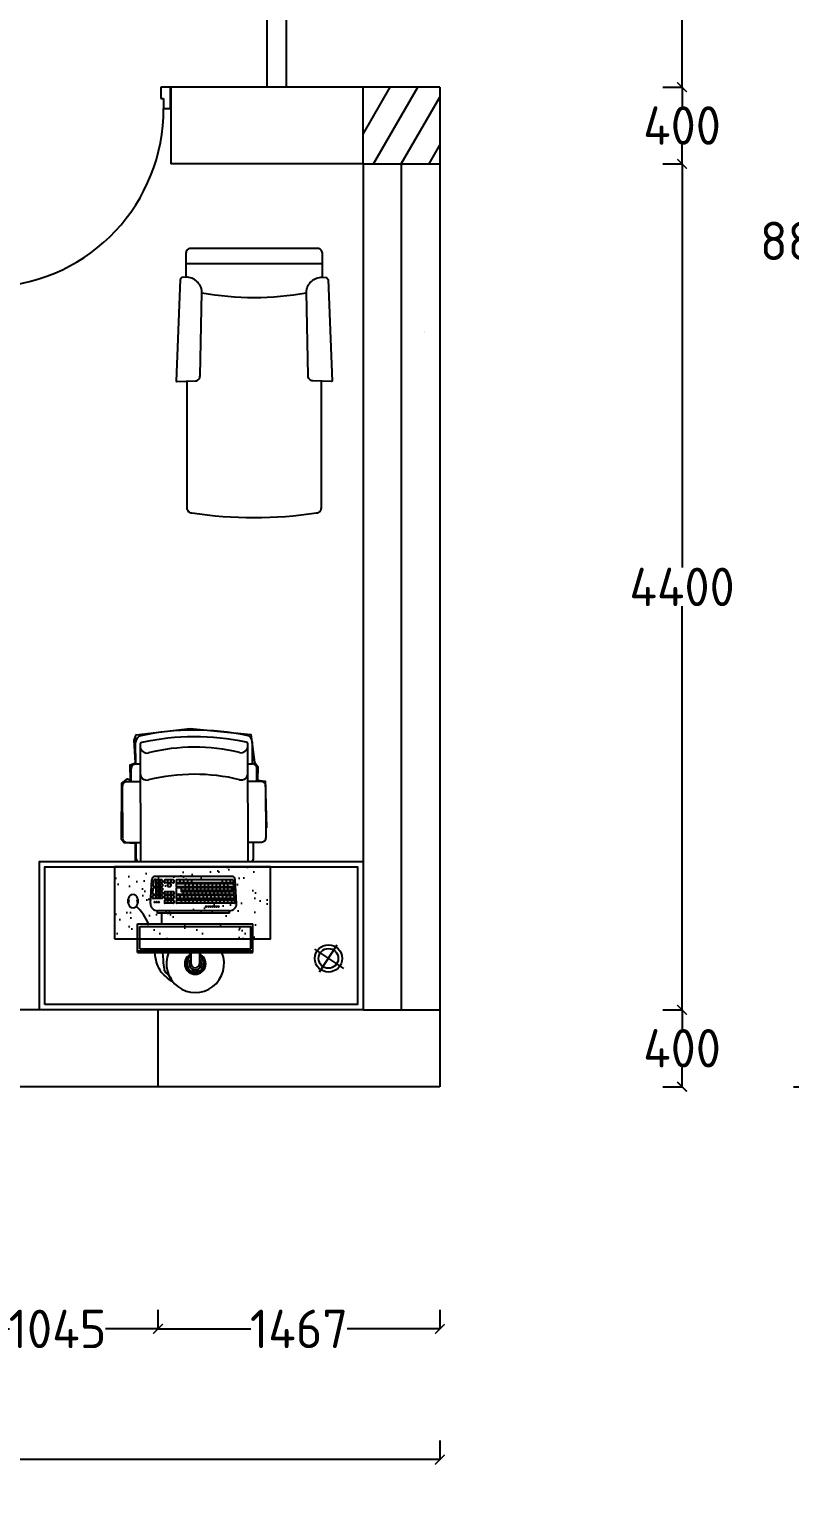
# Model space of a CAD drawing. Header units: inches. Extents: x -59797 to 874375, y -412711 to 5867.
# Drawn here: x -46891 to -42932, y -55829 to -48256 of the extents above; entities that cross this region are included whole.
import ezdxf

# ---------------------------------------------------------------- set-up
doc = ezdxf.new("R2010")
doc.units = ezdxf.units.IN
doc.header["$MEASUREMENT"] = 0
doc.layers.add('freecads.com', color=7, linetype='Continuous')
doc.styles.get("Standard").update_dxf_attribs({"font": 'GOST Common.ttf'})
doc.dimstyles.new('Copy of Standard', dxfattribs={"dimtxt": 120, "dimasz": 50, "dimexe": 0.18, "dimexo": 0.0625, "dimgap": 0.09, "dimtad": 0, "dimtih": 1, "dimtoh": 1, "dimdec": 0, "dimzin": 0, "dimdsep": 46, "dimtxsty": 'Standard', "dimblk": 'ARCHTICK', "dimcen": 0.09, "dimclrd": 250, "dimadec": 0, "dimazin": 0, "dimtfac": 1, "dimtdec": 0, "dimtofl": 0, "dimtmove": 0, "dimatfit": 3, "dimldrblk": 'ARCHTICK', "dimfxl": 100, "dimfxlon": 1, "dimtolj": 1, "dimtzin": 0, "dimarcsym": 0})

# ---------------------------------------------------------------- blocks, each defined once
blk = doc.blocks.new('_ArchTick')
at = {"color": 0, "linetype": 'ByBlock', "const_width": 0.15}
blk.add_lwpolyline([(-0.5, -0.5), (0.5, 0.5)], dxfattribs=at)
blk = doc.blocks.new('*D64')
at = {"color": 0, "lineweight": -2, "transparency": 16777216}
for p, q in [((-43593.5, -53357.8), (-43493.3, -53357.8)), ((-43593.5, -53757.8), (-43493.3, -53757.8))]:
    blk.add_line(p, q, dxfattribs=at)
at = {"color": 250, "lineweight": -2, "transparency": 16777216}
for p, q in [((-43493.5, -53357.8), (-43493.5, -53457.7)), ((-43493.5, -53757.8), (-43493.5, -53657.9))]:
    blk.add_line(p, q, dxfattribs=at)
at = {"layer": 'Defpoints', "color": 0, "transparency": 16777216}
for p in [(-44753.5, -53357.8), (-43493.5, -53357.8), (-44753.5, -53757.8)]:
    blk.add_point(p, dxfattribs=at)
at = {"color": 250, "lineweight": -2, "transparency": 16777216, "xscale": 50, "yscale": 50, "zscale": 50}
for p, rotation in [((-43493.5, -53357.8), 90), ((-43493.5, -53757.8), 270)]:
    blk.add_blockref('_ArchTick', p, dxfattribs=dict(at, rotation=rotation))
at = {"color": 0, "transparency": 16777216, "insert": (-43493.5, -53557.8), "char_height": 200, "attachment_point": 5}
blk.add_mtext('\\A1;400', dxfattribs=at)
blk = doc.blocks.new('*D65')
at = {"color": 0, "lineweight": -2, "transparency": 16777216}
for p, q in [((-43593.5, -48957.8), (-43493.3, -48957.8)), ((-43593.5, -53357.8), (-43493.3, -53357.8))]:
    blk.add_line(p, q, dxfattribs=at)
at = {"color": 250, "lineweight": -2, "transparency": 16777216}
for p, q in [((-43493.5, -48957.8), (-43493.5, -51057.7)), ((-43493.5, -53357.8), (-43493.5, -51257.9))]:
    blk.add_line(p, q, dxfattribs=at)
at = {"layer": 'Defpoints', "color": 0, "transparency": 16777216}
for p in [(-44753.5, -48957.8), (-43493.5, -48957.8), (-44753.5, -53357.8)]:
    blk.add_point(p, dxfattribs=at)
at = {"color": 250, "lineweight": -2, "transparency": 16777216, "xscale": 50, "yscale": 50, "zscale": 50}
for p, rotation in [((-43493.5, -48957.8), 90), ((-43493.5, -53357.8), 270)]:
    blk.add_blockref('_ArchTick', p, dxfattribs=dict(at, rotation=rotation))
at = {"color": 0, "transparency": 16777216, "insert": (-43493.5, -51157.8), "char_height": 200, "attachment_point": 5}
blk.add_mtext('\\A1;4400', dxfattribs=at)
blk = doc.blocks.new('*D66')
at = {"color": 0, "lineweight": -2, "transparency": 16777216}
for p, q in [((-43593.5, -48557.8), (-43493.3, -48557.8)), ((-43593.5, -48957.8), (-43493.3, -48957.8))]:
    blk.add_line(p, q, dxfattribs=at)
at = {"color": 250, "lineweight": -2, "transparency": 16777216}
for p, q in [((-43493.5, -48557.8), (-43493.5, -48657.7)), ((-43493.5, -48957.8), (-43493.5, -48857.9))]:
    blk.add_line(p, q, dxfattribs=at)
at = {"layer": 'Defpoints', "color": 0, "transparency": 16777216}
for p in [(-44753.5, -48557.8), (-43493.5, -48557.8), (-44753.5, -48957.8)]:
    blk.add_point(p, dxfattribs=at)
at = {"color": 250, "lineweight": -2, "transparency": 16777216, "xscale": 50, "yscale": 50, "zscale": 50}
for p, rotation in [((-43493.5, -48557.8), 90), ((-43493.5, -48957.8), 270)]:
    blk.add_blockref('_ArchTick', p, dxfattribs=dict(at, rotation=rotation))
at = {"color": 0, "transparency": 16777216, "insert": (-43493.5, -48757.8), "char_height": 200, "attachment_point": 5}
blk.add_mtext('\\A1;400', dxfattribs=at)
blk = doc.blocks.new('*D67')
at = {"color": 0, "lineweight": -2, "transparency": 16777216}
for p, q in [((-43593.5, -45357.8), (-43493.3, -45357.8)), ((-43593.5, -48557.8), (-43493.3, -48557.8))]:
    blk.add_line(p, q, dxfattribs=at)
at = {"color": 250, "lineweight": -2, "transparency": 16777216}
for p, q in [((-43493.5, -45357.8), (-43493.5, -46857.7)), ((-43493.5, -48557.8), (-43493.5, -47057.9))]:
    blk.add_line(p, q, dxfattribs=at)
at = {"layer": 'Defpoints', "color": 0, "transparency": 16777216}
for p in [(-45553.5, -45357.8), (-43493.5, -45357.8), (-44753.5, -48557.8)]:
    blk.add_point(p, dxfattribs=at)
at = {"color": 250, "lineweight": -2, "transparency": 16777216, "xscale": 50, "yscale": 50, "zscale": 50}
for p, rotation in [((-43493.5, -45357.8), 90), ((-43493.5, -48557.8), 270)]:
    blk.add_blockref('_ArchTick', p, dxfattribs=dict(at, rotation=rotation))
at = {"color": 0, "transparency": 16777216, "insert": (-43493.5, -46957.8), "char_height": 200, "attachment_point": 5}
blk.add_mtext('\\A1;3200', dxfattribs=at)
blk = doc.blocks.new('*D80')
at = {"color": 0, "lineweight": -2, "transparency": 16777216}
for p, q in [((-46220.6, -54917.8), (-46220.6, -55018)), ((-44753.5, -54917.8), (-44753.5, -55018))]:
    blk.add_line(p, q, dxfattribs=at)
at = {"color": 250, "lineweight": -2, "transparency": 16777216}
for p, q in [((-46220.6, -55017.8), (-45737.7, -55017.8)), ((-44753.5, -55017.8), (-45236.4, -55017.8))]:
    blk.add_line(p, q, dxfattribs=at)
at = {"layer": 'Defpoints', "color": 0, "transparency": 16777216}
for p in [(-46220.6, -53757.8), (-44753.5, -53757.8), (-46220.6, -55017.8)]:
    blk.add_point(p, dxfattribs=at)
at = {"color": 250, "lineweight": -2, "transparency": 16777216, "xscale": 50, "yscale": 50, "zscale": 50, "rotation": 180}
blk.add_blockref('_ArchTick', (-46220.6, -55017.8), dxfattribs=at)
at = {"color": 250, "lineweight": -2, "transparency": 16777216, "xscale": 50, "yscale": 50, "zscale": 50}
blk.add_blockref('_ArchTick', (-44753.5, -55017.8), dxfattribs=at)
at = {"color": 0, "transparency": 16777216, "insert": (-45487.1, -55017.8), "char_height": 200, "attachment_point": 5}
blk.add_mtext('\\A1;1467', dxfattribs=at)
blk = doc.blocks.new('*D81')
at = {"color": 0, "lineweight": -2, "transparency": 16777216}
for p, q in [((-47266, -54917.8), (-47266, -55018)), ((-46220.6, -54917.8), (-46220.6, -55018))]:
    blk.add_line(p, q, dxfattribs=at)
at = {"color": 250, "lineweight": -2, "transparency": 16777216}
for p, q in [((-47266, -55017.8), (-46993.4, -55017.8)), ((-46220.6, -55017.8), (-46493.2, -55017.8))]:
    blk.add_line(p, q, dxfattribs=at)
at = {"layer": 'Defpoints', "color": 0, "transparency": 16777216}
for p in [(-47266, -53757.8), (-46220.6, -53757.8), (-47266, -55017.8)]:
    blk.add_point(p, dxfattribs=at)
at = {"color": 250, "lineweight": -2, "transparency": 16777216, "xscale": 50, "yscale": 50, "zscale": 50, "rotation": 180}
blk.add_blockref('_ArchTick', (-47266, -55017.8), dxfattribs=at)
at = {"color": 250, "lineweight": -2, "transparency": 16777216, "xscale": 50, "yscale": 50, "zscale": 50}
blk.add_blockref('_ArchTick', (-46220.6, -55017.8), dxfattribs=at)
at = {"color": 0, "transparency": 16777216, "insert": (-46743.3, -55017.8), "char_height": 200, "attachment_point": 5}
blk.add_mtext('\\A1;1045', dxfattribs=at)
blk = doc.blocks.new('*D85')
at = {"color": 0, "lineweight": -2, "transparency": 16777216}
for p, q in [((-57553.5, -55597.9), (-57553.5, -55698.1)), ((-44753.5, -55597.9), (-44753.5, -55698.1))]:
    blk.add_line(p, q, dxfattribs=at)
at = {"color": 250, "lineweight": -2, "transparency": 16777216}
for p, q in [((-57553.5, -55697.9), (-51463.6, -55697.9)), ((-44753.5, -55697.9), (-50843.4, -55697.9))]:
    blk.add_line(p, q, dxfattribs=at)
at = {"layer": 'Defpoints', "color": 0, "transparency": 16777216}
for p in [(-57553.5, -51257.8), (-44753.5, -53757.8), (-57553.5, -55697.9)]:
    blk.add_point(p, dxfattribs=at)
at = {"color": 250, "lineweight": -2, "transparency": 16777216, "xscale": 50, "yscale": 50, "zscale": 50, "rotation": 180}
blk.add_blockref('_ArchTick', (-57553.5, -55697.9), dxfattribs=at)
at = {"color": 250, "lineweight": -2, "transparency": 16777216, "xscale": 50, "yscale": 50, "zscale": 50}
blk.add_blockref('_ArchTick', (-44753.5, -55697.9), dxfattribs=at)
at = {"color": 0, "transparency": 16777216, "insert": (-51153.5, -55697.9), "char_height": 200, "attachment_point": 5}
blk.add_mtext('\\A1;12800', dxfattribs=at)
blk = doc.blocks.new('*D86')
at = {"color": 0, "lineweight": -2, "transparency": 16777216}
for p, q in [((-42913.3, -44957.8), (-42813.1, -44957.8)), ((-42913.3, -53757.8), (-42813.1, -53757.8))]:
    blk.add_line(p, q, dxfattribs=at)
at = {"color": 250, "lineweight": -2, "transparency": 16777216}
for p, q in [((-42813.3, -44957.8), (-42813.3, -49257.7)), ((-42813.3, -53757.8), (-42813.3, -49457.9))]:
    blk.add_line(p, q, dxfattribs=at)
at = {"layer": 'Defpoints', "color": 0, "transparency": 16777216}
for p in [(-45553.5, -44957.8), (-42813.3, -44957.8), (-44753.5, -53757.8)]:
    blk.add_point(p, dxfattribs=at)
at = {"color": 250, "lineweight": -2, "transparency": 16777216, "xscale": 50, "yscale": 50, "zscale": 50}
for p, rotation in [((-42813.3, -44957.8), 90), ((-42813.3, -53757.8), 270)]:
    blk.add_blockref('_ArchTick', p, dxfattribs=dict(at, rotation=rotation))
at = {"color": 0, "transparency": 16777216, "insert": (-42813.3, -49357.8), "char_height": 200, "attachment_point": 5}
blk.add_mtext('\\A1;8800', dxfattribs=at)

msp = doc.modelspace()

# ---------------------------------------------------------------- hatches: boundary and pattern name
at = {"true_color": 0x636466}
h = msp.add_hatch(dxfattribs=at)
h.set_pattern_fill('ANSI31', color=251, scale=1000, angle=15)
h.set_pattern_definition([(60, (-131655.43, -14201.34), (-108.25318, 62.5), [])])
h.paths.add_polyline_path([(-41239.7, -39303.8), (-41768.7, -39303.8), (-42285, -39303.8), (-42285, -39703.8), (-41239.7, -39703.8)])
h.paths.add_polyline_path([(-48159.5, -53234.2), (-48155.2, -53233), (-48151.8, -53232.6), (-48147.8, -53232.5), (-48143.4, -53232.7), (-48138.9, -53233.3), (-48134.4, -53234.2), (-48130.1, -53235.4), (-48126.1, -53236.9), (-48121, -53239.3), (-48117, -53242.9), (-48116.7, -53246.2), (-48119.1, -53248), (-48121.6, -53249), (-48124.8, -53249.6), (-48128.5, -53249.9), (-48132.7, -53249.8), (-48137.2, -53249.4), (-48141.7, -53248.6), (-48146.2, -53247.6), (-48150.3, -53246.2), (-48155.9, -53243.9), (-48160.7, -53240.4), (-48161.9, -53237)])
edge = h.paths.add_edge_path()
edge.add_arc((-41369.7, -53365.3), 24.6, 180, 204.4618)
edge.add_arc((-41369.7, -53385.7), 24.6, 155.5382, 180)
edge.add_line((-41394.3, -53385.7), (-41394.3, -53365.3))
edge = h.paths.add_edge_path()
edge.add_arc((-41369.7, -53385.7), 24.6, 0, 24.4618)
edge.add_arc((-41369.7, -53365.3), 24.6, 335.5382, 360)
edge.add_line((-41345, -53365.3), (-41345, -53385.7))
h = msp.add_hatch(dxfattribs=at)
h.set_pattern_fill('ANSI31', color=251, scale=1000, angle=15)
h.set_pattern_definition([(60, (-136636.39, -28255.32), (-108.25318, 62.5), [])])
h.paths.add_polyline_path([(-45553.5, -45357.8), (-45553.5, -44957.8), (-46245.9, -44957.8), (-46245.9, -45357.8)])
h.paths.add_polyline_path([(-45153.5, -48957.8), (-44753.5, -48957.8), (-44753.5, -48557.8), (-45153.5, -48557.8)])
h.paths.add_polyline_path([(-49190.1, -53045.8), (-49276.6, -52997.1), (-49284.4, -53011.1), (-49197.9, -53059.7)])
h.paths.add_polyline_path([(-52695.3, -53357.8), (-53253.5, -53357.8), (-53740.6, -53357.8), (-53740.6, -53757.8), (-52695.3, -53757.8)])
h = msp.add_hatch()
h.set_pattern_fill('AR-SAND,_O', color=256, scale=2.806442, angle=146.44649)
h.set_pattern_definition([(37.5, (-46934.81, -52586.02), (-4.49, 137.351), [0, -108.351, 0, -121.182, 0, -115.836]), (7.5, (-46934.81, -52586.02), (126.156, 201.173), [0, -58.4526, 0, -97.6586, 0, -37.424]), (327.5, (-47022.49, -52586.02), (221.987, 0.403), [0, -35.642, 0, -128.3105, 0, -167.5165]), (317.5, (-47022.5, -52586.02), (214.288, 62.564), [0, -17.821, 0, -84.115, 0, -96.233])])
h.paths.add_polyline_path([(-46447.1, -52988.4), (-45634.6, -52988.4), (-45634.6, -52614.1), (-46447.1, -52614.1)])
h = msp.add_hatch()
h.set_pattern_fill('HEX', color=256, scale=27.797916, angle=135, style=0)
h.set_pattern_definition([(135, (-40766.155, -68235.832), (-4.2556694, -4.2556694), [3.4747396, -6.949479]), (255, (-40766.155, -68235.832), (5.8133526, -1.5576831), [3.4747396, -6.949479]), (195, (-40768.612, -68233.375), (1.5576831, -5.8133526), [3.4747396, -6.949479])])
h.paths.add_polyline_path([(-46005.4, -53067.6), (-46005.4, -53080, -3.823416), (-46048.1, -53080), (-46048.1, -53067.6, 4.924372)])

# ---------------------------------------------------------------- linework, layer by layer
for p, q in [((-45553.5, -44957.8), (-45553.5, -48557.8)), ((-45653.5, -45357.8), (-45653.5, -48557.8)), ((-44753.5, -48557.8), (-46205, -48557.8)), ((-46153.5, -48557.8), (-46153.5, -48957.8)), ((-44753.5, -48557.8), (-44753.5, -53757.8)), ((-44753.5, -48557.8), (-44753.5, -48919.9)), ((-45153.5, -48957.8), (-46153.5, -48957.8)), ((-45153.5, -48957.8), (-45153.5, -53357.8)), ((-46336.5, -52080), (-46336.8, -51966.1)), ((-46313.5, -51978.5), (-46311.7, -52586)), ((-45751.2, -52586), (-45753, -51976.9)), ((-45729.3, -52078.2), (-45729.6, -51964.4)), ((-46313.2, -52079.9), (-46336.5, -52080)), ((-45752.7, -52078.3), (-45729.3, -52078.2)), ((-46312.9, -52171.8), (-46383, -52172)), ((-46359.6, -52172), (-46359.8, -52103.4)), ((-45682.3, -52170), (-45752.4, -52170.2)), ((-45705.7, -52170.1), (-45705.9, -52101.5)), ((-46406.2, -52195.5), (-46405.5, -52464)), ((-45658.1, -52461.9), (-45658.9, -52193.3)), ((-46382, -52487.3), (-46312, -52487.1)), ((-46335.3, -52487.2), (-46335.1, -52568.9)), ((-45751.5, -52485.5), (-45681.4, -52485.3)), ((-45723.6, -52567.1), (-45723.9, -52485.4)), ((-46259.2, -52804.1), (-46252.6, -52681.9)), ((-46244.6, -52715.2), (-46242.9, -52684.4)), ((-46199.7, -52682.4), (-46240.9, -52682.4)), ((-45836.7, -52663.6), (-46234.3, -52663.6)), ((-46231.5, -52682.4), (-46231.5, -52717.4)), ((-46199.7, -52697.1), (-46231.5, -52697.1)), ((-46199.7, -52702.7), (-46231.5, -52702.7)), ((-46220.2, -52682.4), (-46220.2, -52697.1)), ((-46220.2, -52702.7), (-46220.2, -52717.4)), ((-46208.9, -52682.4), (-46208.9, -52697.1)), ((-46208.9, -52702.7), (-46208.9, -52717.4)), ((-46197.6, -52684.5), (-46197.6, -52695)), ((-46197.6, -52704.8), (-46197.6, -52715.3)), ((-46187, -52684.5), (-46187, -52695)), ((-46139.6, -52682.4), (-46184.9, -52682.4)), ((-46139.6, -52697.1), (-46184.9, -52697.1)), ((-46170.5, -52682.4), (-46170.5, -52697.1)), ((-46170.5, -52704.8), (-46170.5, -52715.3)), ((-46156.1, -52702.7), (-46168.4, -52702.7)), ((-46154, -52682.4), (-46154, -52697.1)), ((-46154, -52704.8), (-46154, -52715.3)), ((-46137.5, -52684.5), (-46137.5, -52695)), ((-46126.8, -52684.5), (-46126.8, -52695)), ((-46126.8, -52704.8), (-46126.8, -52715.3)), ((-45830.1, -52682.4), (-46124.8, -52682.4)), ((-45829.6, -52697.1), (-46124.8, -52697.1)), ((-45829, -52702.7), (-46124.8, -52702.7)), ((-46107.1, -52682.4), (-46107.1, -52697.1)), ((-46087, -52682.4), (-46087, -52697.1)), ((-46079.3, -52702.7), (-46079.3, -52717.4)), ((-46066.9, -52682.4), (-46066.9, -52697.1)), ((-46059.2, -52702.7), (-46059.2, -52717.4)), ((-46046.9, -52682.4), (-46046.9, -52697.1)), ((-46039.1, -52702.7), (-46039.1, -52717.4)), ((-46019, -52702.7), (-46019, -52717.4)), ((-45998.9, -52702.7), (-45998.9, -52717.4)), ((-45978.9, -52702.7), (-45978.9, -52717.4)), ((-45958.8, -52702.7), (-45958.8, -52717.4)), ((-45938.7, -52702.7), (-45938.7, -52717.4)), ((-45918.6, -52702.7), (-45918.6, -52717.4)), ((-45898.5, -52702.7), (-45898.5, -52717.4)), ((-45886.2, -52682.4), (-45886.2, -52697.1)), ((-45878.5, -52702.7), (-45878.5, -52717.4)), ((-45866.1, -52682.4), (-45866.1, -52697.1)), ((-45858.4, -52702.7), (-45858.4, -52717.4)), ((-45845.8, -52682.4), (-45845.8, -52697.1)), ((-45827.5, -52694.9), (-45828.1, -52684.4)), ((-45826.4, -52715.2), (-45827, -52704.7)), ((-45811.8, -52804.1), (-45818.4, -52681.9)), ((-46375.3, -52802.8), (-46375.3, -52782.4)), ((-46326, -52782.4), (-46326, -52802.8)), ((-46247.9, -52776.1), (-46247.3, -52765.6)), ((-46246.8, -52755.8), (-46245.1, -52725)), ((-46199.7, -52778.3), (-46245.8, -52778.3)), ((-46199.7, -52763.6), (-46245.3, -52763.6)), ((-46199.7, -52758), (-46244.7, -52758)), ((-46199.7, -52723), (-46243.1, -52723)), ((-46199.7, -52717.4), (-46242.5, -52717.4)), ((-46231.5, -52723), (-46231.5, -52758)), ((-46199.7, -52737.7), (-46231.5, -52737.7)), ((-46199.7, -52743.3), (-46231.5, -52743.3)), ((-46231.5, -52763.6), (-46231.5, -52778.3)), ((-46220.2, -52723), (-46220.2, -52737.7)), ((-46220.2, -52743.3), (-46220.2, -52758)), ((-46220.2, -52763.6), (-46220.2, -52778.3)), ((-46208.9, -52723), (-46208.9, -52737.7)), ((-46208.9, -52743.3), (-46208.9, -52758)), ((-46208.9, -52763.6), (-46208.9, -52778.3)), ((-46197.6, -52725.1), (-46197.6, -52735.6)), ((-46197.6, -52745.4), (-46197.6, -52755.9)), ((-46197.6, -52765.7), (-46197.6, -52776.2)), ((-46187, -52745.4), (-46187, -52755.9)), ((-46187, -52765.7), (-46187, -52776.2)), ((-46139.6, -52743.3), (-46184.9, -52743.3)), ((-46139.6, -52758), (-46184.9, -52758)), ((-46139.6, -52763.6), (-46184.9, -52763.6)), ((-46139.6, -52778.3), (-46184.9, -52778.3)), ((-46170.5, -52743.3), (-46170.5, -52758)), ((-46170.5, -52763.6), (-46170.5, -52778.3)), ((-46156.1, -52717.4), (-46168.4, -52717.4)), ((-46154, -52743.3), (-46154, -52758)), ((-46154, -52763.6), (-46154, -52778.3)), ((-46137.5, -52745.4), (-46137.5, -52755.9)), ((-46137.5, -52765.7), (-46137.5, -52776.2)), ((-46126.8, -52725.1), (-46126.8, -52755.9)), ((-46126.8, -52765.7), (-46126.8, -52776.2)), ((-45828.5, -52717.4), (-46124.8, -52717.4)), ((-45827.9, -52723), (-46124.8, -52723)), ((-45826.3, -52758), (-46124.8, -52758)), ((-45825.7, -52763.6), (-46124.8, -52763.6)), ((-45825.2, -52778.3), (-46124.8, -52778.3)), ((-46106.6, -52763.6), (-46106.6, -52778.3)), ((-46099.3, -52723), (-46099.3, -52743.3)), ((-45827.4, -52737.7), (-46099.3, -52737.7)), ((-45826.8, -52743.3), (-46099.3, -52743.3)), ((-46088.8, -52743.3), (-46088.8, -52758)), ((-46086.5, -52763.6), (-46086.5, -52778.3)), ((-46079.3, -52723), (-46079.3, -52737.7)), ((-46071.3, -52743.3), (-46071.3, -52758)), ((-46066.5, -52763.6), (-46066.5, -52778.3)), ((-46059.2, -52723), (-46059.2, -52737.7)), ((-46051.3, -52743.3), (-46051.3, -52758)), ((-46046.4, -52763.6), (-46046.4, -52778.3)), ((-46039.1, -52723), (-46039.1, -52737.7)), ((-46031.2, -52743.3), (-46031.2, -52758)), ((-46026.3, -52763.6), (-46026.3, -52778.3)), ((-46019, -52723), (-46019, -52737.7)), ((-46011.1, -52743.3), (-46011.1, -52758)), ((-46006.2, -52763.6), (-46006.2, -52778.3)), ((-45998.9, -52723), (-45998.9, -52737.7)), ((-45991, -52743.3), (-45991, -52758)), ((-45986.1, -52763.6), (-45986.1, -52778.3)), ((-45978.9, -52723), (-45978.9, -52737.7)), ((-45970.9, -52743.3), (-45970.9, -52758)), ((-45966.1, -52763.6), (-45966.1, -52778.3)), ((-45958.8, -52723), (-45958.8, -52737.7)), ((-45950.9, -52743.3), (-45950.9, -52758)), ((-45946, -52763.6), (-45946, -52778.3)), ((-45938.7, -52723), (-45938.7, -52737.7)), ((-45930.8, -52743.3), (-45930.8, -52758)), ((-45925.9, -52763.6), (-45925.9, -52778.3)), ((-45918.6, -52723), (-45918.6, -52737.7)), ((-45910.7, -52743.3), (-45910.7, -52758)), ((-45905.8, -52763.6), (-45905.8, -52778.3)), ((-45898.5, -52723), (-45898.5, -52737.7)), ((-45890.6, -52743.3), (-45890.6, -52758)), ((-45885.7, -52763.6), (-45885.7, -52778.3)), ((-45878.5, -52723), (-45878.5, -52737.7)), ((-45870.5, -52743.3), (-45870.5, -52758)), ((-45865.7, -52763.6), (-45865.7, -52778.3)), ((-45858.4, -52723), (-45858.4, -52737.7)), ((-45850.5, -52743.3), (-45850.5, -52758)), ((-45845.3, -52763.6), (-45845.3, -52778.3)), ((-45838, -52723), (-45838, -52737.7)), ((-45825.3, -52735.5), (-45825.9, -52725)), ((-45824.2, -52755.8), (-45824.8, -52745.3)), ((-45823.1, -52776.1), (-45823.7, -52765.6)), ((-45848.4, -52842.7), (-46222.6, -52842.7)), ((-46222.6, -52855.9), (-46222.6, -52842.7)), ((-45848.4, -52855.9), (-46222.6, -52855.9)), ((-46187, -52791), (-46187, -52801.6)), ((-46139.6, -52789), (-46184.9, -52789)), ((-46139.6, -52803.6), (-46184.9, -52803.6)), ((-46170.5, -52789), (-46170.5, -52803.6)), ((-46154, -52789), (-46154, -52803.6)), ((-46137.5, -52791), (-46137.5, -52801.6)), ((-46126.8, -52791), (-46126.8, -52801.6)), ((-45823.6, -52789), (-46124.8, -52789)), ((-45823, -52803.6), (-46124.8, -52803.6)), ((-46099.3, -52789), (-46099.3, -52803.6)), ((-46079.3, -52789), (-46079.3, -52803.6)), ((-46059.2, -52789), (-46059.2, -52803.6)), ((-46039.1, -52789), (-46039.1, -52803.6)), ((-46019, -52789), (-46019, -52803.6)), ((-45998.9, -52789), (-45998.9, -52803.6)), ((-45978.9, -52789), (-45978.9, -52803.6)), ((-45958.8, -52789), (-45958.8, -52803.6)), ((-45938.7, -52789), (-45938.7, -52803.6)), ((-45918.6, -52789), (-45918.6, -52803.6)), ((-45898.5, -52789), (-45898.5, -52803.6)), ((-45878.5, -52789), (-45878.5, -52803.6)), ((-45858.4, -52789), (-45858.4, -52803.6)), ((-45848.4, -52855.9), (-45848.4, -52842.7)), ((-45838, -52789), (-45838, -52803.6)), ((-45820.9, -52801.5), (-45821.5, -52790.9)), ((-46326.9, -52911.2), (-45726.5, -52911.2)), ((-46326.9, -53060.5), (-46326.9, -52911.2)), ((-46315.8, -52924.7), (-45737.6, -52924.7)), ((-46315.8, -53040.2), (-46315.8, -52924.7)), ((-45737.6, -53040.2), (-45737.6, -52924.7)), ((-45726.5, -53060.5), (-45726.5, -52911.2)), ((-46326.9, -53050.9), (-45726.5, -53050.9)), ((-46326.9, -53060.5), (-45726.5, -53060.5)), ((-46315.8, -53040.2), (-45737.6, -53040.2)), ((-46048.1, -53118), (-46048.1, -53060.5)), ((-46005.4, -53060.5), (-46005.4, -53118)), ((-45253.7, -53143.4), (-45405, -53043)), ((-45380.6, -53159.5), (-45288, -53020)), ((-45153.5, -53357.8), (-53740.6, -53357.8)), ((-46220.6, -53357.8), (-46220.6, -53757.8)), ((-44753.5, -53757.8), (-53740.6, -53757.8)), ((-46220.6, -53757.8), (-47691.8, -53757.8))]:
    msp.add_line(p, q)
at = {"color": 7}
for p, q in [((-45153.5, -48957.8), (-45153.5, -48557.8)), ((-45153.5, -48957.8), (-44753.5, -48957.8)), ((-44953.5, -53357.8), (-44953.5, -48957.8)), ((-45153.5, -53357.8), (-44753.5, -53357.8))]:
    msp.add_line(p, q, dxfattribs=at)
at = {"color": 18, "ltscale": 0.5, "true_color": 0x000000}
msp.add_line((-45365.2, -49477.3), (-46075.2, -49477.3), dxfattribs=at)
at = {"color": 18, "ltscale": 0.03, "true_color": 0x000000}
for points in [[(-45365.2, -49547.3), (-45365.2, -49422.3, 0.414214), (-45390.2, -49397.3), (-45720.2, -49397.3), (-46050.2, -49397.3, 0.414214), (-46075.2, -49422.3), (-46075.2, -49547.3)], [(-46070.2, -50087.4), (-46070.2, -50747.3, 0.414214), (-46045.2, -50772.3, 0.076923), (-45395.2, -50772.3, 0.414214), (-45370.2, -50747.3), (-45370.2, -50087.4)]]:
    msp.add_lwpolyline(points, format="xyb", dxfattribs=at)
for points in [[(-46105.6, -49558.3), (-46125.6, -50086.8), (-46123, -50089.3), (-46025.8, -50085.8, 0.414214), (-46001.7, -50060), (-45992.4, -49624.3, 0.414214), (-46075.2, -49547.3), (-46096, -49548)], [(-45334.8, -49558.3), (-45314.8, -50086.8), (-45317.4, -50089.3), (-45414.6, -50085.8, -0.414214), (-45438.7, -50060), (-45448, -49624.3, -0.414214), (-45365.2, -49547.3), (-45344.4, -49548)]]:
    msp.add_lwpolyline(points, format="xyb", close=True, dxfattribs=at)
for points in [[(-46337.9, -52586), (-46338, -52493.5), (-46397.1, -52489.8), (-46410.7, -52472.1), (-46407.9, -52178.5), (-46379.2, -52156.4), (-46364.1, -52162.3), (-46365.5, -52082.7), (-46338.3, -52072.3), (-46344.7, -51954.3), (-46333.3, -51927.9), (-46052.8, -51895), (-45737, -51926.2), (-45718.1, -52069.7), (-45701.2, -52091.8), (-45702.6, -52163.1), (-45663.5, -52168.2), (-45655.7, -52411.6)], [(-46337.9, -52586), (-45733.2, -52586)]]:
    msp.add_lwpolyline(points)
for points in [[(-46837.4, -53357.8), (-46837.4, -52586), (-45153.5, -52586), (-45153.5, -53357.8)], [(-46809.3, -53329.7), (-46809.3, -52614.1), (-45181.6, -52614.1), (-45181.6, -53329.7)], [(-46447.1, -52988.4), (-45634.6, -52988.4), (-45634.6, -52614.1), (-46447.1, -52614.1)]]:
    msp.add_lwpolyline(points, close=True)
for centre, radius in [((-46237.1, -52797.3), 2.45), ((-46226.4, -52797.3), 2.45), ((-46215.8, -52797.3), 2.45), ((-45969, -52821.2), 2.45), ((-45958.3, -52821.2), 2.45), ((-45947.7, -52821.2), 2.45), ((-45937, -52821.2), 2.45), ((-45926.4, -52821.2), 2.45), ((-45915.7, -52821.2), 2.45), ((-45905.1, -52821.2), 2.45), ((-45333.4, -53090.3), 70.9), ((-45333.4, -53090.3), 51.2)]:
    msp.add_circle(centre, radius)
at = {"color": 18, "ltscale": 0.5, "true_color": 0x000000}
msp.add_arc((-45720.2, -48127.3), 1525, 259.71622, 280.28378, dxfattribs=at)
for centre, radius, start, end in [((-44781.7, -49785.8), 67.6, 221.3461, 221.8512), ((-46301.8, -51966), 35, 101.96765, 180.16629), ((-46029.5, -53250.7), 1348.2, 78.36491, 101.96765), ((-46029.6, -53227.3), 1289.8, 78.03661, 102.29595), ((-45764.7, -51964.5), 35, 0.16629, 78.36491), ((-46301.8, -51978.5), 11.7, 102.29595, 180.16629), ((-46278.4, -51987.1), 35, 180.16629, 283.91208), ((-46030.3, -52988.8), 997, 76.42049, 103.91208), ((-45788, -51985.6), 35, 256.42049, 0.16629), ((-45764.6, -51976.9), 11.7, 0.16629, 78.03661), ((-46336.4, -52103.4), 23.4, 90.16628, 180.16629), ((-45729.2, -52101.6), 23.4, 0.16629, 90.16628), ((-46382.9, -52195.4), 23.4, 90.16628, 180.16629), ((-46278, -52128.1), 35, 180.16629, 283.91208), ((-46029.9, -53129.8), 997, 76.42049, 103.91208), ((-45787.6, -52126.7), 35, 256.42049, 0.16629), ((-45682.3, -52193.4), 23.4, 0.16629, 90.16628), ((-46382.1, -52464), 23.4, 180.16629, 270.16628), ((-45681.5, -52461.9), 23.4, 270.16628, 0.16629), ((-46311.7, -52568.8), 23.4, 180.16629, 227.34433), ((-45747, -52567.2), 23.4, 306.32995, 0.16629), ((-46234.3, -52681.9), 18.3, 90, 180), ((-46240.9, -52684.5), 2.08, 90, 176.90594), ((-46199.7, -52684.5), 2.08, 360, 90), ((-46199.7, -52695), 2.08, 270, 360), ((-46199.7, -52704.8), 2.08, 360, 90), ((-46184.9, -52684.5), 2.08, 90, 180), ((-46184.9, -52695), 2.08, 180, 270), ((-46168.4, -52704.8), 2.08, 90, 180), ((-46156.1, -52704.8), 2.08, 360, 90), ((-46139.6, -52684.5), 2.08, 360, 90), ((-46139.6, -52695), 2.08, 270, 360), ((-46124.8, -52684.5), 2.08, 90, 180), ((-46124.8, -52695), 2.08, 180, 270), ((-46124.8, -52704.8), 2.08, 90, 180), ((-45836.7, -52681.9), 18.3, 0, 90), ((-45830.1, -52684.5), 2.08, 3.09408, 90), ((-45829.6, -52695), 2.08, 270, 3.09408), ((-45829, -52704.8), 2.08, 3.09408, 90), ((-46350.6, -52782.4), 24.6, 335.5382, 204.4618), ((-46245.8, -52776.2), 2.08, 176.90594, 270), ((-46245.3, -52765.7), 2.08, 90, 176.90594), ((-46244.7, -52755.9), 2.08, 176.90594, 270), ((-46243.1, -52725.1), 2.08, 90, 176.90594), ((-46242.5, -52715.3), 2.08, 176.90594, 270), ((-46199.7, -52715.3), 2.08, 270, 360), ((-46199.7, -52725.1), 2.08, 360, 90), ((-46199.7, -52735.6), 2.08, 270, 360), ((-46199.7, -52745.4), 2.08, 360, 90), ((-46199.7, -52755.9), 2.08, 270, 360), ((-46199.7, -52765.7), 2.08, 360, 90), ((-46199.7, -52776.2), 2.08, 270, 360), ((-46184.9, -52745.4), 2.08, 90, 180), ((-46184.9, -52755.9), 2.08, 180, 270), ((-46184.9, -52765.7), 2.08, 90, 180), ((-46184.9, -52776.2), 2.08, 180, 270), ((-46168.4, -52715.3), 2.08, 180, 270), ((-46156.1, -52715.3), 2.08, 270, 360), ((-46139.6, -52745.4), 2.08, 360, 90), ((-46139.6, -52755.9), 2.08, 270, 360), ((-46139.6, -52765.7), 2.08, 360, 90), ((-46139.6, -52776.2), 2.08, 270, 360), ((-46124.8, -52715.3), 2.08, 180, 270), ((-46124.8, -52725.1), 2.08, 90, 180), ((-46124.8, -52755.9), 2.08, 180, 270), ((-46124.8, -52765.7), 2.08, 90, 180), ((-46124.8, -52776.2), 2.08, 180, 270), ((-45828.5, -52715.3), 2.08, 270, 3.09408), ((-45827.9, -52725.1), 2.08, 3.09408, 90), ((-45827.4, -52735.6), 2.08, 270, 3.09408), ((-45826.8, -52745.4), 2.08, 3.09408, 90), ((-45826.3, -52755.9), 2.08, 270, 3.09408), ((-45825.7, -52765.7), 2.08, 3.09408, 90), ((-45825.2, -52776.2), 2.08, 270, 3.09408), ((-46350.6, -52802.8), 24.6, 155.5382, 24.4618), ((-46222.6, -52806), 36.7, 176.90594, 270), ((-46184.9, -52791), 2.08, 90, 180), ((-46184.9, -52801.6), 2.08, 180, 270), ((-46139.6, -52791), 2.08, 360, 90), ((-46139.6, -52801.6), 2.08, 270, 360), ((-46124.8, -52791), 2.08, 90, 180), ((-46124.8, -52801.6), 2.08, 180, 270), ((-45848.4, -52806), 36.7, 270, 3.09408), ((-45823.6, -52791), 2.08, 3.09408, 90), ((-45823, -52801.6), 2.08, 270, 3.09408), ((-46026.7, -53118), 150.1, 157.45984, 22.54016), ((-46026.7, -53118), 54.7, 112.9581, 67.0419), ((-46026.7, -53118), 43.6, 119.31433, 60.68567), ((-46026.7, -53118), 32.5, 131.09871, 48.90129), ((-46026.7, -53118), 21.3, 180, 0)]:
    msp.add_arc(centre, radius, start, end)
for points in [[(-46269.3, -52911.2), (-46284.5, -52876.4), (-46305.8, -52845.2), (-46333.1, -52820.1)], [(-46200.3, -52911.2), (-46200.7, -52894.1), (-46201.1, -52875.7), (-46201.4, -52855.9)]]:
    msp.add_open_spline(points, degree=3)
for points, knots in [([(-46143, -53213), (-46170, -53195.6), (-46220, -53156), (-46232.2, -53094.3), (-46236.8, -53060.5)], [0.0415162, 0.0415162, 0.0415162, 0.0415162, 0.124418, 0.2136337, 0.2136337, 0.2136337, 0.2136337]), ([(-46143, -53213), (-46171.8, -53156.7), (-46182.2, -53186.9), (-46191.9, -53119.2), (-46195.2, -53060.5)], [0.0415162, 0.0415162, 0.0415162, 0.0415162, 0.124418, 0.1745583, 0.1745583, 0.1745583, 0.1745583])]:
    msp.add_open_spline(points, degree=3, knots=knots)
at = {"layer": 'freecads.com'}
for p, q in [((-46155.1, -48557.8), (-46205, -48557.8)), ((-46205, -48557.8), (-46205, -48616.6)), ((-46205, -48616.6), (-46191.7, -48616.6)), ((-46191.7, -48616.6), (-46191.7, -48668.7)), ((-46155.1, -48668.7), (-46155.1, -48557.8)), ((-46191.7, -48668.7), (-46155.1, -48668.7))]:
    msp.add_line(p, q, dxfattribs=at)
msp.add_arc((-47115.8, -48673.6), 924.1, 273.39659, 0.29944, dxfattribs=at)

# ---------------------------------------------------------------- dimensions: what is measured, and where the dimension line sits
at = {"color": 7}
for base, p1, p2, override, picture, middle in [((-42813.3, -44957.8), (-44753.5, -53757.8), (-45553.5, -44957.8), {"dimtxt": 200}, '*D86', (-42813.3, -49357.8)), ((-43493.5, -45357.8), (-44753.5, -48557.8), (-45553.5, -45357.8), {"dimtxt": 200, "dimtmove": 1}, '*D67', (-43493.5, -46957.8)), ((-43493.5, -48557.8), (-44753.5, -48957.8), (-44753.5, -48557.8), {"dimtxt": 200, "dimtmove": 1}, '*D66', (-43493.5, -48757.8)), ((-43493.5, -48957.8), (-44753.5, -53357.8), (-44753.5, -48957.8), {"dimtxt": 200, "dimtmove": 1}, '*D65', (-43493.5, -51157.8)), ((-43493.5, -53357.8), (-44753.5, -53757.8), (-44753.5, -53357.8), {"dimtxt": 200}, '*D64', (-43493.5, -53557.8))]:
    dim = msp.add_linear_dim(base=base, p1=p1, p2=p2, angle=90, dimstyle='Copy of Standard', override=override, dxfattribs=at)
    dim.commit()
    dim.dimension.update_dxf_attribs({"geometry": picture, "text_midpoint": middle})
for base, p1, p2, override, picture, middle in [((-57553.5, -55697.9), (-44753.5, -53757.8), (-57553.5, -51257.8), {"dimtxt": 200}, '*D85', (-51153.5, -55697.9)), ((-47266, -55017.8), (-46220.6, -53757.8), (-47266, -53757.8), {"dimtxt": 200, "dimtmove": 1}, '*D81', (-46743.3, -55017.8)), ((-46220.6, -55017.8), (-44753.5, -53757.8), (-46220.6, -53757.8), {"dimtxt": 200}, '*D80', (-45487.1, -55017.8))]:
    dim = msp.add_linear_dim(base=base, p1=p1, p2=p2, dimstyle='Copy of Standard', override=override, dxfattribs=at)
    dim.commit()
    dim.dimension.update_dxf_attribs({"geometry": picture, "text_midpoint": middle})

doc.saveas('drawing.dxf')
